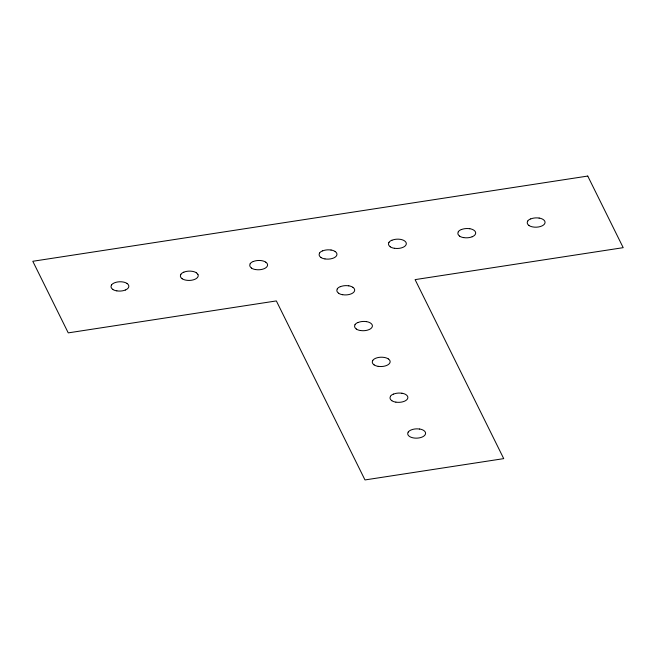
<?xml version="1.0" encoding="UTF-8"?>
<svg xmlns="http://www.w3.org/2000/svg" width="656" height="656" viewBox="0 0 656 656"><rect width="100%" height="100%" fill="white"/><g stroke="black" fill="none" stroke-linecap="round" stroke-linejoin="round"><path stroke-width="0.98" d="M529.048 225.475A8.913 4.649 -1.6 0 1 527.752 221.121M530.745 218.932A8.913 4.649 -1.6 0 1 539.15 218.087M528.941 225.492A8.979 4.682 -1.6 0 0 533.057 226.976A8.913 4.649 -1.6 0 0 541.536 226.107A8.979 4.682 -1.6 0 0 544.537 223.917A8.913 4.649 -1.6 0 0 543.242 219.563A8.979 4.682 -1.6 0 0 539.109 218.046M527.629 221.105A8.979 4.682 -1.6 0 1 530.638 218.899M472.172 236.759A8.913 4.649 -1.6 0 1 463.767 237.603M459.676 236.127A8.913 4.649 -1.6 0 1 458.388 231.773M461.381 229.584A8.913 4.649 -1.6 0 1 469.786 228.739M472.156 236.775A8.979 4.682 -1.6 0 0 475.165 234.569A8.913 4.649 -1.6 0 0 473.87 230.215A8.979 4.682 -1.6 0 0 469.737 228.698M463.685 237.628A8.979 4.682 -1.6 0 1 459.569 236.144M458.257 231.757A8.979 4.682 -1.6 0 1 461.275 229.551M394.395 248.255A8.913 4.649 -1.6 0 0 402.8 247.41A8.979 4.682 -1.6 0 0 405.793 245.221A8.913 4.649 -1.6 0 0 404.506 240.867A8.979 4.682 -1.6 0 0 400.373 239.35A8.913 4.649 -1.6 0 0 392.009 240.235M390.312 246.779A8.913 4.649 -1.6 0 1 389.016 242.425M394.322 248.28A8.979 4.682 -1.6 0 1 390.205 246.795M388.893 242.408A8.979 4.682 -1.6 0 1 391.903 240.203M419.627 429.008A8.979 4.682 -1.6 0 1 423.743 430.492A8.913 4.649 -1.6 0 1 425.055 434.879A8.979 4.682 -1.6 0 1 422.046 437.085A8.913 4.649 -1.6 0 1 418.856 437.946A8.913 4.641 -1.6 0 1 413.616 437.937A8.979 4.682 -1.6 0 1 409.5 436.453A8.913 4.641 -1.6 0 1 408.237 432.107M419.627 429.073A8.913 4.641 -1.6 0 0 411.23 429.918A8.979 4.682 -1.6 0 0 408.188 432.066M395.855 402.144A8.979 4.682 -1.6 0 1 391.739 400.652M390.427 396.265A8.979 4.682 -1.6 0 1 393.436 394.059M401.907 393.206A8.979 4.682 -1.6 0 1 406.023 394.691A8.913 4.649 -1.6 0 1 407.335 399.078A8.979 4.682 -1.6 0 1 404.317 401.283A8.913 4.641 -1.6 0 1 395.921 402.128M391.837 400.652A8.913 4.641 -1.6 0 1 390.541 396.306M393.534 394.108A8.913 4.641 -1.6 0 1 401.931 393.264M378.2 366.327A8.913 4.641 -1.6 0 0 386.597 365.482A8.979 4.674 -1.6 0 0 389.607 363.276A8.913 4.641 -1.6 0 0 389.844 360.546A8.913 4.641 -1.6 0 0 388.295 358.939M374.109 364.851A8.913 4.641 -1.6 0 1 372.813 360.497M378.135 366.335A8.979 4.674 -1.6 0 1 374.018 364.851M372.706 360.472A8.979 4.674 -1.6 0 1 375.716 358.258A8.913 4.641 -1.6 0 1 384.162 357.43A8.979 4.674 -1.6 0 1 388.295 358.889M360.488 330.509A8.913 4.641 -1.6 0 0 368.885 329.665A8.979 4.674 -1.6 0 0 371.878 327.475A8.913 4.641 -1.6 0 0 370.583 323.121A8.979 4.674 -1.6 0 0 366.45 321.604M356.397 329.033A8.913 4.641 -1.6 0 1 355.109 324.679M358.102 322.49A8.913 4.641 -1.6 0 1 366.499 321.645M360.406 330.534A8.979 4.674 -1.6 0 1 356.29 329.05M354.978 324.663A8.979 4.674 -1.6 0 1 357.996 322.457M352.862 287.32A8.913 4.649 -1.6 0 1 354.158 291.674A8.979 4.682 -1.6 0 1 351.14 293.88A8.913 4.649 -1.6 0 1 342.752 294.708M338.668 293.232A8.913 4.649 -1.6 0 1 337.373 288.878M340.374 286.688A8.913 4.649 -1.6 0 1 348.771 285.844M342.678 294.733A8.979 4.682 -1.6 0 1 338.562 293.248M337.25 288.861A8.979 4.682 -1.6 0 1 340.259 286.656M348.73 285.803A8.979 4.682 -1.6 0 1 352.846 287.287M335.134 251.519A8.913 4.649 -1.6 0 1 336.43 255.873A8.979 4.682 -1.6 0 1 333.42 258.079A8.913 4.649 -1.6 0 1 325.032 258.907M320.94 257.431A8.913 4.649 -1.6 0 1 319.644 253.077M322.645 250.887A8.913 4.649 -1.6 0 1 331.05 250.043M324.95 258.931A8.979 4.682 -1.6 0 1 320.833 257.447M319.521 253.06A8.979 4.682 -1.6 0 1 322.539 250.854M331.001 250.002A8.979 4.682 -1.6 0 1 335.118 251.486M265.762 262.17A8.913 4.649 -1.6 0 1 267.058 266.525A8.979 4.682 -1.6 0 1 264.048 268.73A8.913 4.649 -1.6 0 1 255.66 269.559M251.576 268.083A8.913 4.649 -1.6 0 1 250.28 263.728M253.273 261.539A8.913 4.649 -1.6 0 1 256.48 260.67A8.913 4.641 -1.6 0 1 261.646 260.67A8.979 4.682 -1.6 0 1 265.746 262.138M255.578 269.583A8.979 4.682 -1.6 0 1 251.461 268.099M250.157 263.712A8.979 4.682 -1.6 0 1 253.167 261.506M197.932 274.446A8.913 4.649 -1.6 0 1 197.694 277.176A8.979 4.682 -1.6 0 1 194.676 279.382A8.913 4.649 -1.6 0 1 186.296 280.21A8.979 4.682 -1.6 0 1 182.138 278.743M182.204 278.734A8.913 4.649 -1.6 0 1 180.908 274.38M183.844 272.174A8.913 4.641 -1.6 0 1 192.249 271.322A8.979 4.682 -1.6 0 1 196.382 272.789M196.333 272.806A8.913 4.641 -1.6 0 1 197.874 274.438M180.785 274.364A8.979 4.682 -1.6 0 1 183.795 272.158M125.329 290.018A8.913 4.649 -1.6 0 1 116.924 290.862M112.84 289.386A8.913 4.649 -1.6 0 1 111.545 285.032M126.969 283.458A8.913 4.641 -1.6 0 1 128.51 285.089A8.913 4.649 -1.6 0 1 128.322 287.828A8.979 4.682 -1.6 0 1 125.312 290.034M116.842 290.887A8.979 4.682 -1.6 0 1 112.725 289.403M111.463 285.032A8.979 4.682 -1.6 0 1 114.48 282.826A8.913 4.641 -1.6 0 1 122.877 281.973A8.979 4.682 -1.6 0 1 127.059 283.458M587.751 176.062L32.8 261.277L68.249 332.879L276.356 300.924L364.982 479.938L503.726 458.634L415.092 279.62L623.2 247.665L587.751 176.062"/></g></svg>
